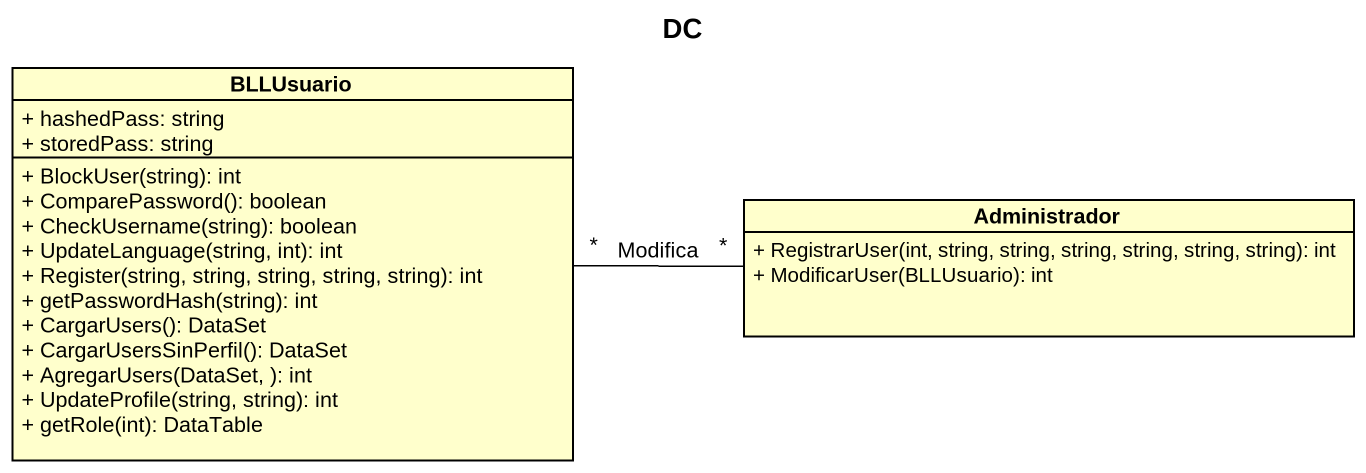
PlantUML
@startuml
title DC
hide circle
hide empty members
skinparam classAttributeIconSize 0
class BLLUsuario {
  + hashedPass: string
  + storedPass: string
  + BlockUser(string): int
  + ComparePassword(): boolean
  + CheckUsername(string): boolean
  + UpdateLanguage(string, int): int
  + Register(string, string, string, string, string): int
  + getPasswordHash(string): int
  + CargarUsers(): DataSet
  + CargarUsersSinPerfil(): DataSet
  + AgregarUsers(DataSet, ): int
  + UpdateProfile(string, string): int
  + getRole(int): DataTable
}
class Administrador {
  + RegistrarUser(int, string, string, string, string, string, string): int
  + ModificarUser(BLLUsuario): int
}
Administrador "*" -left- "*" BLLUsuario : Modifica
@enduml
